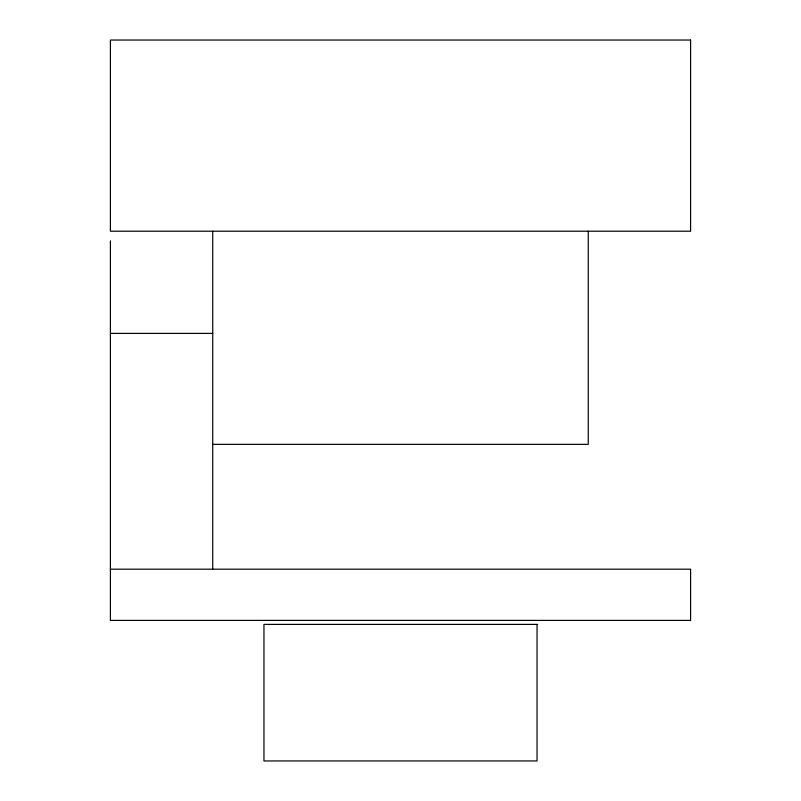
<?xml version="1.0" encoding="UTF-8"?>
<svg xmlns="http://www.w3.org/2000/svg" width="801" height="801" viewBox="0 0 801 801"><rect width="100%" height="100%" fill="white"/><g stroke="black" fill="none" stroke-linecap="round" stroke-linejoin="round"><path stroke-width="1.2" d="M110.408 333.406L212.736 333.406M212.736 444.355L588.264 444.355L588.264 231.219M110.408 569.191L690.592 569.191L690.592 620.395L110.408 620.395L110.408 240.891M212.736 231.219L212.736 569.191M690.592 40.05L110.408 40.05L110.408 231.219L690.592 231.219L690.592 40.05M537.05 624.4L263.95 624.4L263.95 760.95L537.05 760.95L537.05 624.4"/></g></svg>
